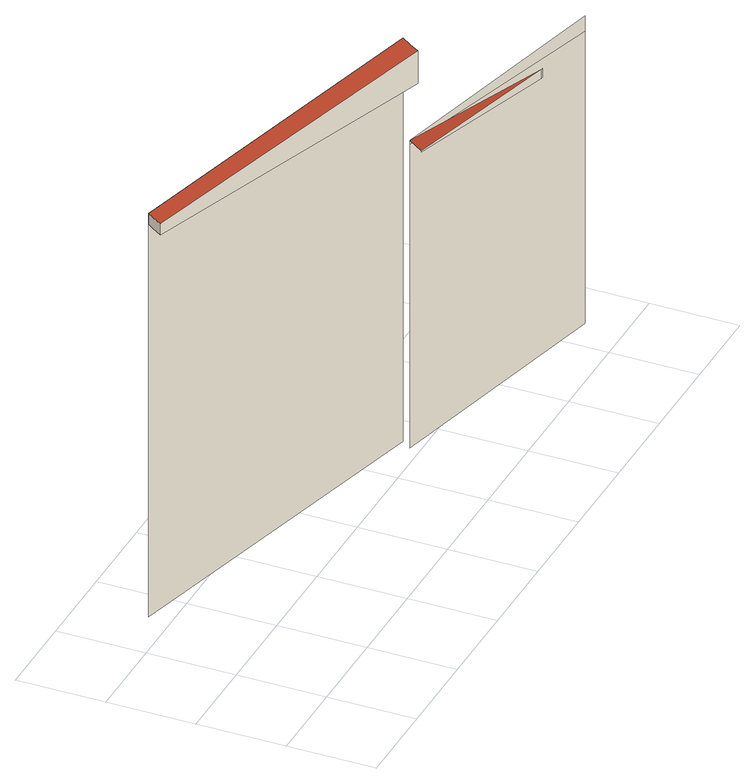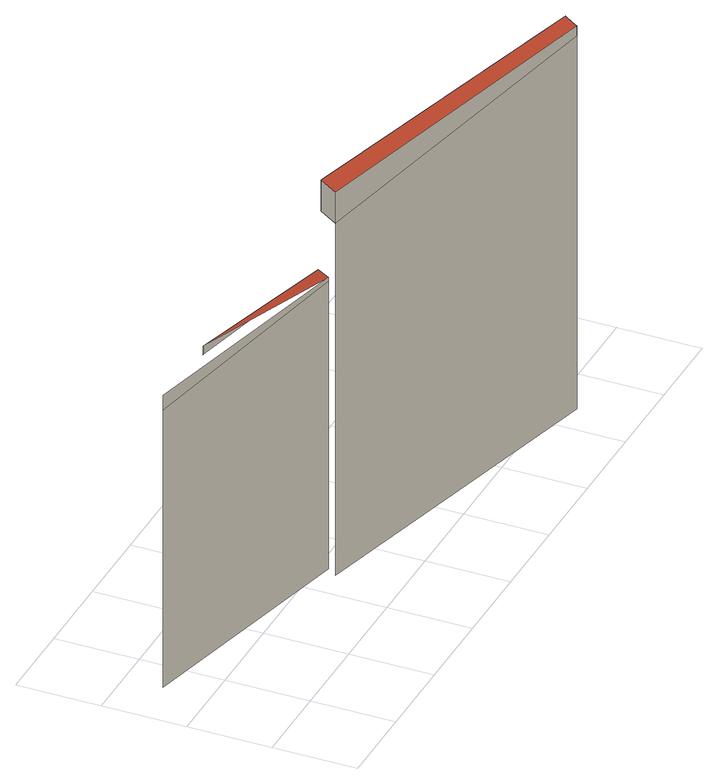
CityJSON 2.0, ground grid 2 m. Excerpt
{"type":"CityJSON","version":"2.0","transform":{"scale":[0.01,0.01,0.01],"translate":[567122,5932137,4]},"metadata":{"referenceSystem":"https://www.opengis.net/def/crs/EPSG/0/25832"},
"CityObjects":{
"building1":{"type":"Building","attributes":{"Grundfläche 2D":"24955.734237","Grundhöhe NN":"4.469"},"children":["building1-1"],"geometry":[{"type":"MultiSurface","lod":"3","boundaries":[[[0,1,2,3]],[[4,5,6]],[[7,8,5,4]],[[9,10,11,12]],[[8,13,14,15,16,5]],[[10,9,6,17]]],"semantics":{"surfaces":[{"type":"WallSurface"},{"type":"RoofSurface"}],"values":[0,1,0,0,0,0]}}]},
"building1-1":{"type":"BuildingInstallation","parents":["building1"],"geometry":[{"type":"MultiSurface","lod":"3","boundaries":[[[18,19,20,21,22,23]],[[0,24,25,21,20,19]],[[22,21,25,26]],[[1,18,23,22,26,27]],[[1,0,19,18]]],"semantics":{"surfaces":[{"type":"RoofSurface"},{"type":"WallSurface"}],"values":[0,1,1,1,1]}}]}
},
"vertices":[
[125,451,995],[930,247,942],[930,247,47],[125,451,47],[891,189,786],[1264,89,788],[914,224,789],[891,189,784],[1264,89,767],[914,224,779],[1480,90,751],[1480,90,47],[914,224,47],[1265,89,767],[1268,89,767],[1268,89,788],[1265,89,788],[1480,90,789],
[930,247,1021],[125,451,1021],[115,436,1021],[99,413,1021],[898,199,1021],[914,224,1021],[115,436,995],[99,413,995],[898,199,942],[914,224,942]
]}
